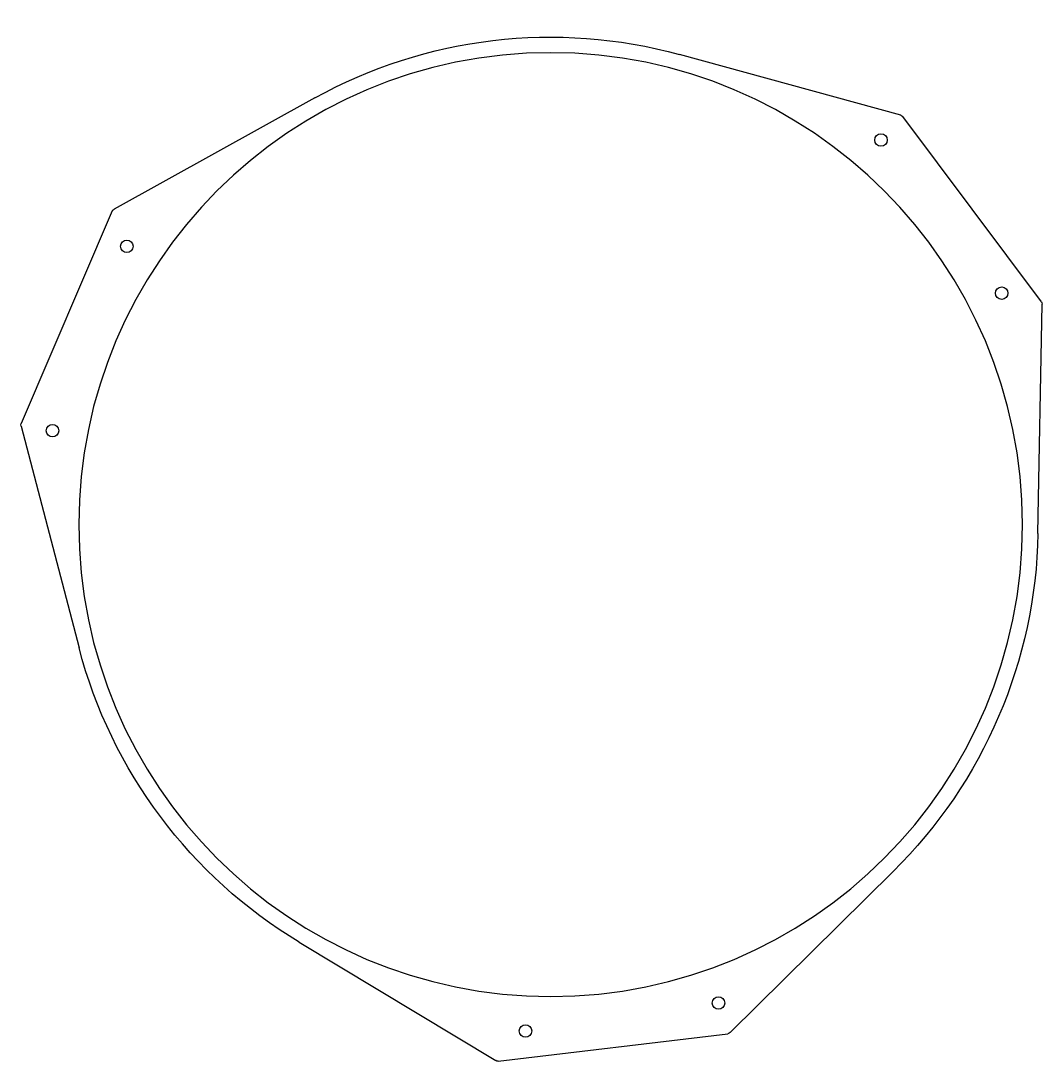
# Model space of a CAD drawing. Extents: x -232 to 30, y -93 to 174.
import ezdxf

# ---------------------------------------------------------------- set-up
doc = ezdxf.new("R2010")
doc.units = 0
doc.header["$MEASUREMENT"] = 0
doc.layers.add('6', color=7, linetype='CONTINUOUS')
doc.layers.add('7', color=7, linetype='CONTINUOUS')

msp = doc.modelspace()

# ---------------------------------------------------------------- linework, layer by layer
at = {"layer": '6', "color": 163, "linetype": 'CONTINUOUS'}
for p, q in [((-6.049112, 149.519884), (-62.771287, 165.080631)), ((-156.340285, 153.91834), (-207.810122, 125.450852)), ((30.020039, 101.661702), (-5.512969, 149.154579)), ((-208.245284, 124.969676), (-231.608818, 70.450749)), ((29.137818, 42.236322), (30.21917, 101.044252)), ((-231.657111, 69.803783), (-216.772025, 12.900565)), ((-49.816942, -85.720425), (-7.979853, -44.377953)), ((-160.320698, -62.551419), (-109.932212, -92.891862)), ((-109.29792, -93.028134), (-50.401377, -86.002085))]:
    msp.add_line(p, q, dxfattribs=at)
at = {"layer": '6', "color": 163, "linetype": 'CONTINUOUS', "extrusion": (0, 0, -1)}
for centre, radius, start, end in [((95.841055, 44.534414), 125, 61.053427, 105.340699), ((6.31367, 148.555515), 1, 105.340699, 143.197063), ((207.326129, 124.575781), 1, 23.197063, 61.053427), ((-29.219339, 101.062637), 1, 143.197063, 181.053427), ((230.689663, 70.056854), 1, 345.340699, 23.197063), ((95.841055, 44.534414), 125, 181.053427, 225.340699), ((95.841055, 44.534414), 125, 301.053427, 345.340699), ((50.519832, -85.009126), 1, 225.340699, 263.197063), ((109.416375, -92.035175), 1, 263.197063, 301.053427)]:
    msp.add_arc(centre, radius, start, end, dxfattribs=at)
at = {"layer": '7', "color": 150, "linetype": 'CONTINUOUS', "extrusion": (0, 0, -1)}
msp.add_circle((95.841055, 44.534414), 121, dxfattribs=at)
at = {"layer": '7', "color": 150, "linetype": 'CONTINUOUS'}
for centre in [(-11.12288, 143.138831), (-204.510808, 115.884851), (19.835203, 103.855603), (-223.594072, 68.600297), (-52.806213, -78.135885), (-102.289501, -85.305555)]:
    msp.add_circle(centre, 1.6, dxfattribs=at)

doc.saveas('drawing.dxf')
